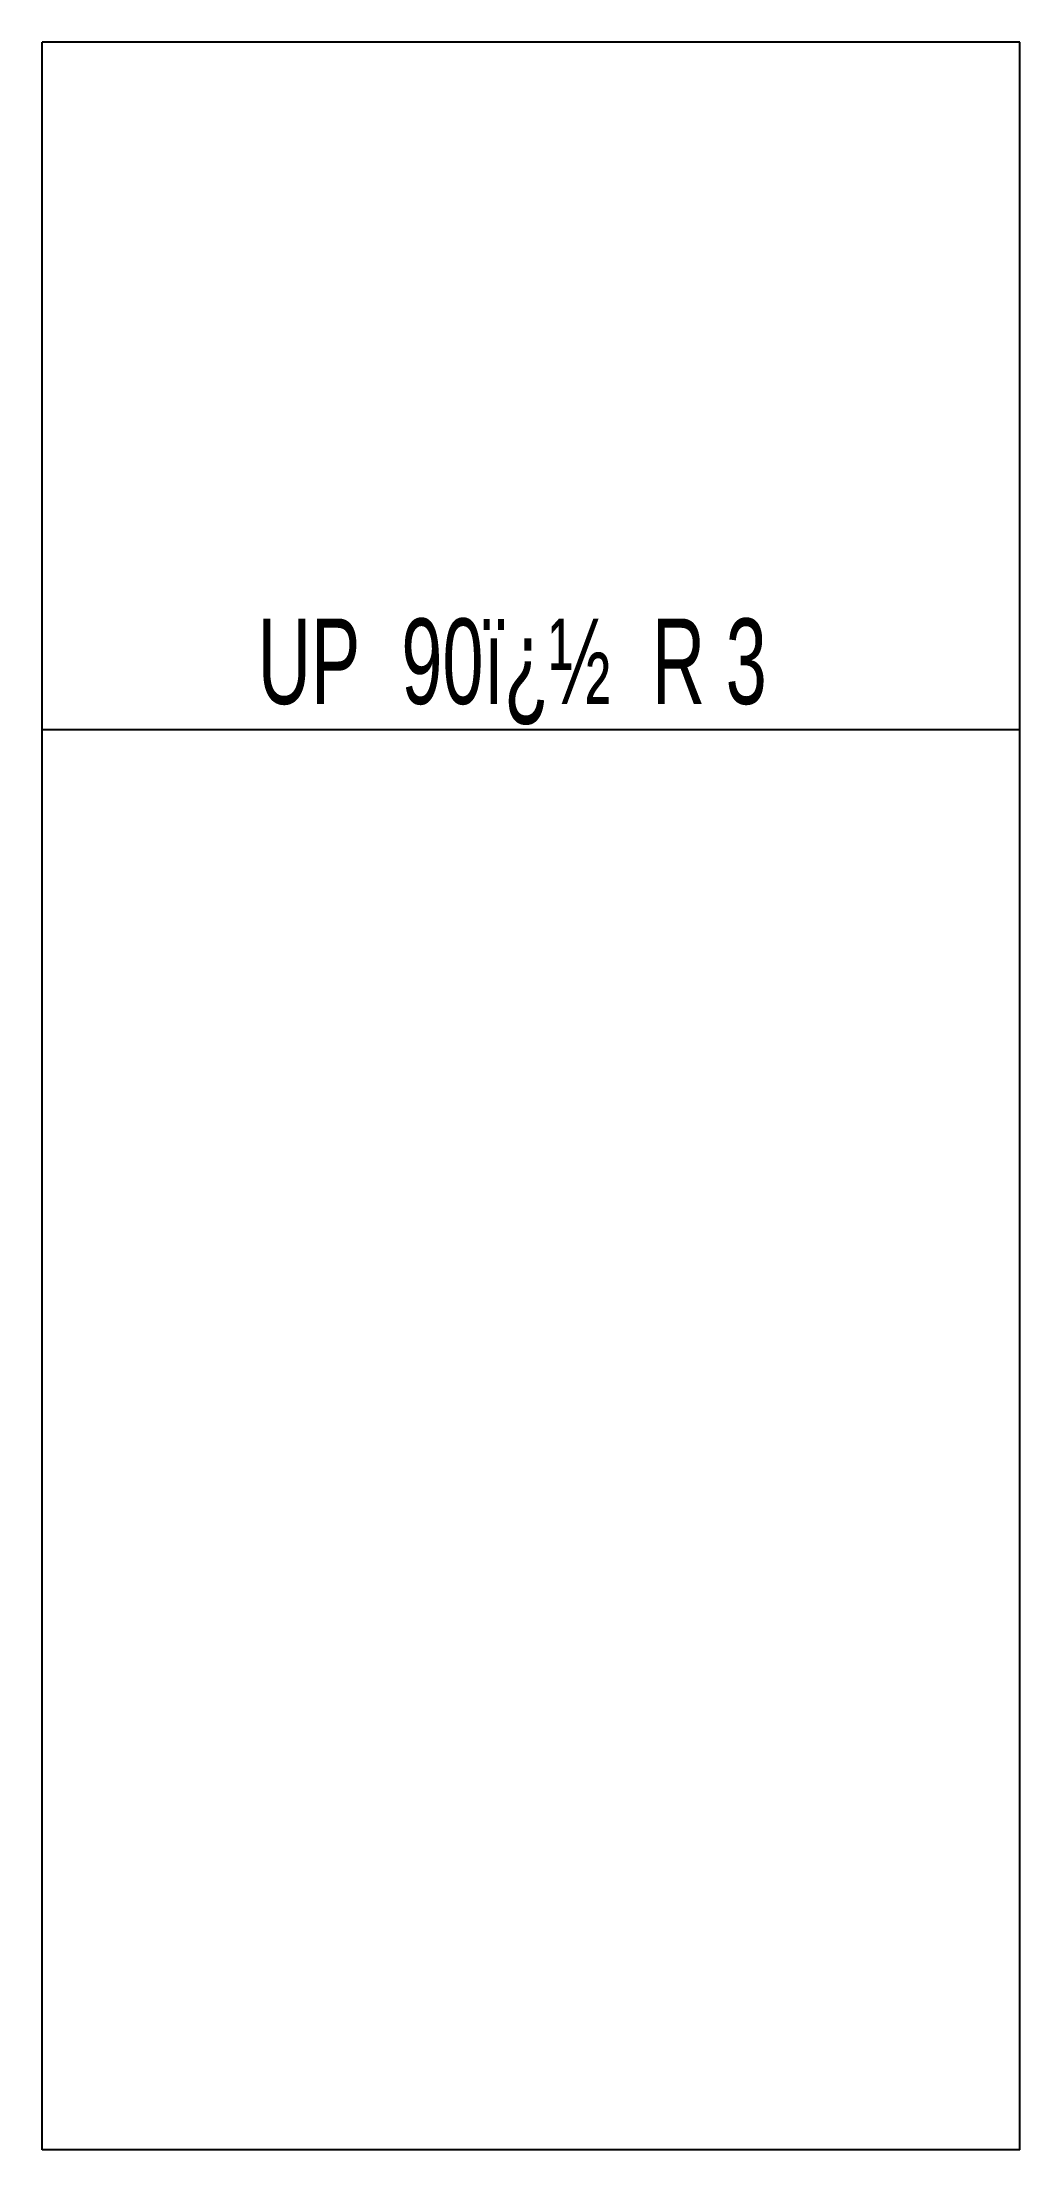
# Model space of a CAD drawing. Header units: millimetres. Extents: x 130 to 170, y 106.9 to 193.1.
import ezdxf

# ---------------------------------------------------------------- set-up
doc = ezdxf.new("R2010")
doc.units = ezdxf.units.MM
doc.styles.add('SLDTEXTSTYLE0', font='TXT', dxfattribs={"width": 0.645833})

msp = doc.modelspace()

# ---------------------------------------------------------------- linework, layer by layer
at = {"color": 7, "linetype": 'Continuous', "lineweight": 25}
for p, q in [((170, 193.142), (130, 193.142)), ((130, 106.858), (130, 193.142)), ((170, 106.858), (170, 193.142)), ((170, 106.858), (130, 106.858))]:
    msp.add_line(p, q, dxfattribs=at)
at = {"layer": 'BEND', "color": 7, "linetype": 'Continuous'}
msp.add_line((130, 165), (170, 165), dxfattribs=at)

# ---------------------------------------------------------------- texts
at = {"color": 7, "linetype": 'Continuous', "lineweight": 0, "insert": (149.232, 169.547), "char_height": 3.5, "attachment_point": 2, "style": 'SLDTEXTSTYLE0'}
msp.add_mtext('UP  90ï¿½  R 3', dxfattribs=at)

doc.saveas('drawing.dxf')
